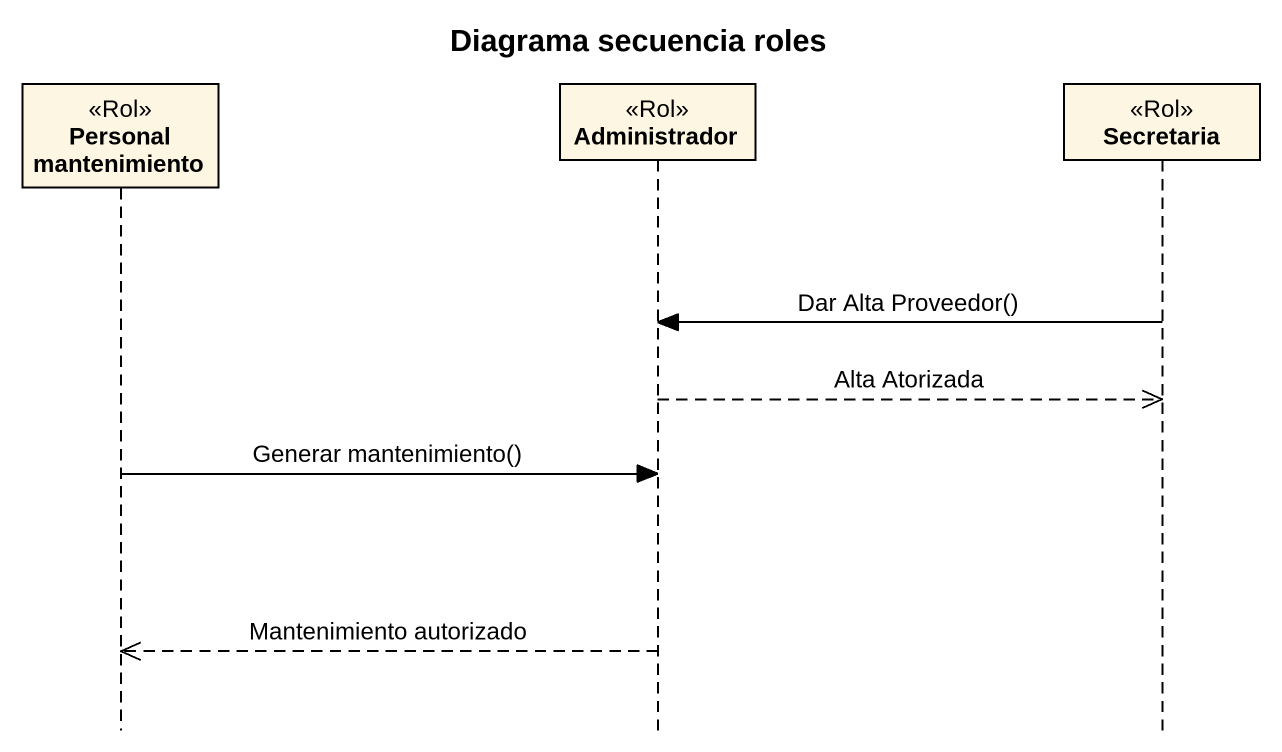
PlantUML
@startuml
title Diagrama secuencia roles
hide footbox
participant "Personal mantenimiento" as Personal_mantenimiento <<Rol>>
participant Administrador <<Rol>>
participant Secretaria <<Rol>>

Secretaria -> Administrador : Dar Alta Proveedor()
Administrador -->> Secretaria : Alta Atorizada
Personal_mantenimiento -> Administrador : Generar mantenimiento()
Administrador -->> Personal_mantenimiento : Mantenimiento autorizado
@enduml
